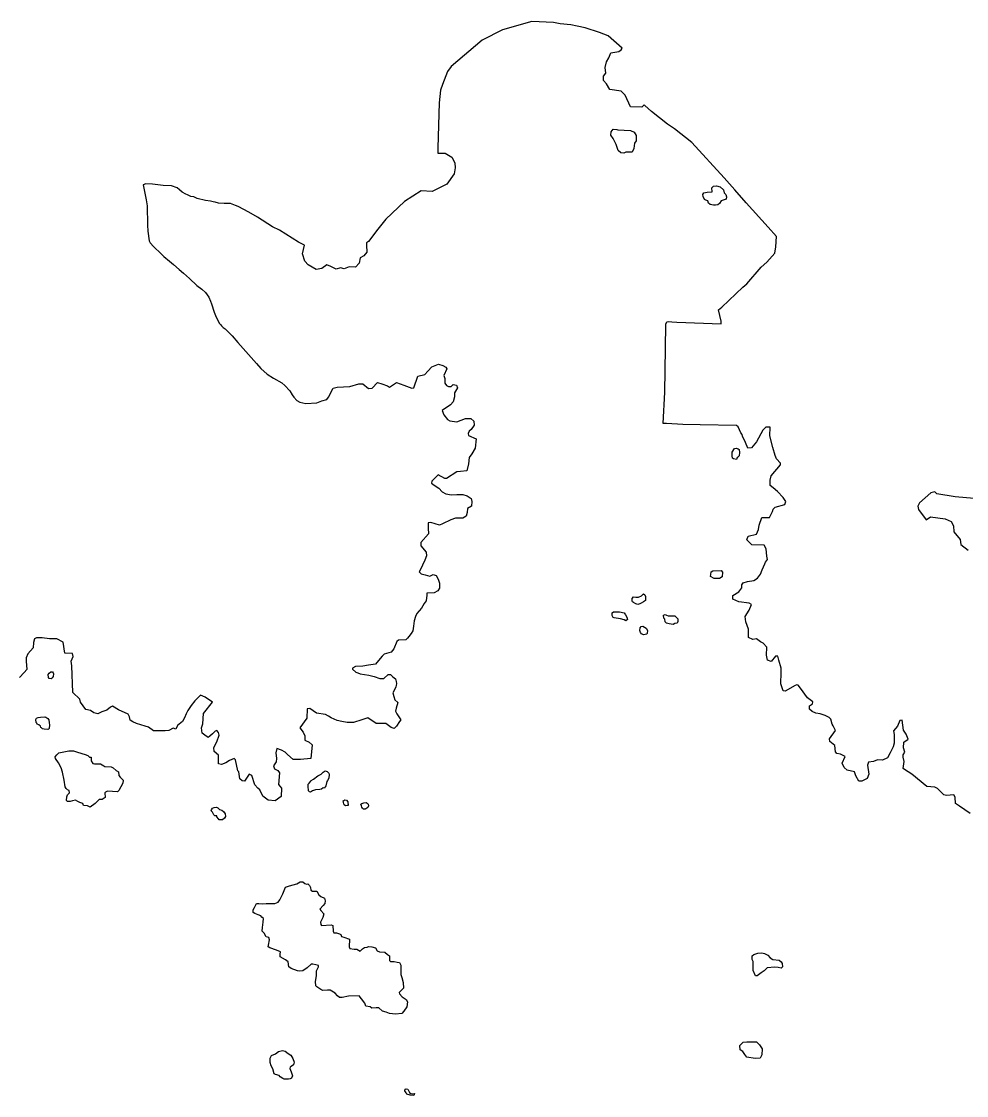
# Model space of a CAD drawing. Header units: inches. Extents: x -62624 to 51363, y -122611 to -15713.
# Drawn here: x -15520 to -14476, y -96197 to -95010 of the extents above; entities that cross this region are included whole.
import ezdxf

# ---------------------------------------------------------------- set-up
doc = ezdxf.new("R2010")
doc.units = ezdxf.units.IN
doc.header["$MEASUREMENT"] = 0

msp = doc.modelspace()

# ---------------------------------------------------------------- linework, layer by layer
for points in [[(-14471.6, -95885.5), (-14483.7, -95877.3), (-14487.9, -95874.3), (-14488.3, -95867.6), (-14489.7, -95865), (-14498, -95865.8), (-14500.9, -95865), (-14507.8, -95857.8), (-14510.8, -95856.3), (-14519.5, -95855.7), (-14536.2, -95842), (-14544.2, -95837), (-14545.9, -95835.8), (-14544.7, -95827.9), (-14545.7, -95823.1), (-14545.7, -95820.6), (-14544, -95817.8), (-14545.3, -95813.1), (-14545.2, -95806.8), (-14540.3, -95803.2), (-14542.5, -95797.7), (-14545.5, -95793.5), (-14546.9, -95782.5), (-14549.5, -95782.7), (-14552.1, -95789), (-14556.4, -95794.3), (-14555.6, -95798.3), (-14555.6, -95807.7), (-14556.7, -95812), (-14560, -95818.5), (-14563.2, -95823.9), (-14568.7, -95826.5), (-14574.3, -95826.2), (-14578.6, -95828.1), (-14584.1, -95828.7), (-14585.2, -95832), (-14583.8, -95841.9), (-14585.7, -95846.8), (-14591.3, -95849.8), (-14594.9, -95849.8), (-14598.2, -95843.7), (-14599.6, -95839.6), (-14607.6, -95837.5), (-14611, -95834.6), (-14613.2, -95829.9), (-14610, -95822.4), (-14615, -95820), (-14619.2, -95819.2), (-14620.7, -95817.4), (-14621.3, -95810.5), (-14626.8, -95805.9), (-14627.2, -95803), (-14620.5, -95793.8), (-14623.1, -95788.7), (-14624.4, -95786.8), (-14625.6, -95781.2), (-14627.5, -95779.3), (-14632, -95777), (-14637.5, -95775.2), (-14642.4, -95774.7), (-14646.3, -95772.6), (-14649.3, -95770.3), (-14649.3, -95766.5), (-14646.1, -95764.3), (-14645.6, -95762), (-14651.3, -95757.8), (-14659.1, -95746.8), (-14661.7, -95743.7), (-14663.1, -95743.1), (-14665.2, -95743.9), (-14676, -95750.4), (-14678.3, -95750), (-14681.1, -95742.3), (-14680.5, -95729.8), (-14680.5, -95724.8), (-14683, -95716.1), (-14684.2, -95711.7), (-14686.7, -95711.7), (-14691.7, -95717.5), (-14695.8, -95715.9), (-14696.9, -95710.4), (-14696.6, -95701.7), (-14700.5, -95697.1), (-14703.5, -95695.9), (-14708, -95692.5), (-14712, -95693.3), (-14716.5, -95690.9), (-14716.5, -95681.6), (-14719.7, -95673.5), (-14720.5, -95667.8), (-14715.8, -95660.9), (-14713.5, -95654.6), (-14716.1, -95653), (-14727.3, -95651.4), (-14733.9, -95648.7), (-14733.9, -95644.7), (-14727.2, -95640.4), (-14723.9, -95636.1), (-14724.1, -95632.9), (-14722.4, -95630.4), (-14717.6, -95629.2), (-14710.9, -95628), (-14706.6, -95625.4), (-14703.4, -95621.1), (-14701.5, -95616), (-14698.5, -95609.6), (-14697.8, -95607.7), (-14695.6, -95604.7), (-14696.6, -95601.2), (-14697.2, -95592.9), (-14699.4, -95588.8), (-14712.9, -95588.6), (-14718.4, -95582.9), (-14717.2, -95578.9), (-14707.7, -95576.6), (-14705.7, -95571.7), (-14705, -95566.7), (-14701.8, -95558.3), (-14693.6, -95558.4), (-14690.2, -95551.7), (-14689.3, -95549.1), (-14687.3, -95547), (-14676.6, -95543.8), (-14675.6, -95540.6), (-14678.3, -95536.3), (-14684.8, -95529.4), (-14689.5, -95525.4), (-14692.9, -95522.9), (-14692.7, -95517), (-14691.6, -95512.3), (-14681.2, -95500.1), (-14681.2, -95498.3), (-14685.6, -95493.4), (-14687.1, -95489.9), (-14689.8, -95480.9), (-14693.2, -95467.9), (-14692.7, -95458.6), (-14697.5, -95458.5), (-14701, -95461.8), (-14707.9, -95474.5), (-14713.2, -95481.4), (-14717.3, -95481.6), (-14720.1, -95475.4), (-14723.2, -95468.5), (-14723.8, -95466.6), (-14725, -95464.8), (-14728.1, -95457.9), (-14730, -95456.6), (-14770, -95455.9), (-14789.2, -95455.5), (-14807.4, -95454.4), (-14810.8, -95454.2), (-14809.3, -95419.6), (-14808.4, -95371.3), (-14807.9, -95344.6), (-14807.1, -95341.9), (-14805.5, -95341.7), (-14801.3, -95341.9), (-14795.8, -95342.2), (-14746.7, -95344.1), (-14746.7, -95341.2), (-14750, -95328.9), (-14746.2, -95325.9), (-14722.9, -95303.5), (-14718.6, -95299.8), (-14702.6, -95281.6), (-14696.3, -95276.2), (-14687.4, -95266.2), (-14686.6, -95259), (-14685.7, -95247.5), (-14695.1, -95237.4), (-14719.1, -95210.6), (-14731.9, -95196), (-14743.6, -95182.8), (-14779.4, -95143.8), (-14798.6, -95128.8), (-14806.2, -95123.3), (-14823.8, -95109.4), (-14831.1, -95103), (-14832.1, -95102), (-14834.4, -95104.5), (-14847.2, -95104.2), (-14852.9, -95091.3), (-14857.4, -95087), (-14870, -95085.1), (-14873.7, -95078.9), (-14876.8, -95075.1), (-14876.9, -95070.5), (-14874.4, -95067.2), (-14874.9, -95060.8), (-14873.6, -95054.5), (-14871.1, -95050.1), (-14868.9, -95044.5), (-14859.8, -95043.1), (-14857.4, -95041.4), (-14856.1, -95039.5), (-14871.7, -95025.7), (-14881.3, -95022.2), (-14897.3, -95016.9), (-14905.9, -95015.1), (-14912.9, -95013.8), (-14924.8, -95012.5), (-14932.3, -95011.2), (-14956, -95009.9), (-14988.5, -95019.3), (-15011, -95030.5), (-15045.4, -95059.8), (-15049.2, -95065.4), (-15054.8, -95079.5), (-15056.9, -95086), (-15058.4, -95099.7), (-15059.9, -95149.8), (-15060, -95155.4), (-15051.9, -95155.6), (-15044.5, -95159.8), (-15041.3, -95166.1), (-15040.9, -95171.9), (-15041.8, -95178.4), (-15050, -95189.8), (-15066.3, -95197.9), (-15078.3, -95197.3), (-15096.8, -95208.9), (-15117.5, -95228.5), (-15126.4, -95239.4), (-15136.4, -95253), (-15138.7, -95254.8), (-15138.7, -95257.4), (-15138.5, -95265), (-15141.7, -95269.1), (-15145.7, -95271.3), (-15147, -95277.1), (-15150.9, -95281.5), (-15157.8, -95281.1), (-15163.5, -95283.3), (-15167.7, -95282.3), (-15172.3, -95283.8), (-15178.2, -95280.8), (-15182.5, -95279.1), (-15188.1, -95283.1), (-15194.3, -95284.1), (-15203.3, -95278.8), (-15207, -95274.9), (-15209.6, -95266.9), (-15207.4, -95257.1), (-15213.8, -95254), (-15235, -95240.8), (-15242.5, -95237.1), (-15259.3, -95226.4), (-15268.7, -95220.7), (-15280.5, -95214.5), (-15283.5, -95213.5), (-15288.9, -95211.1), (-15296.1, -95211.1), (-15302.2, -95210.7), (-15306, -95209.7), (-15308.1, -95209.2), (-15311.2, -95208.5), (-15316.8, -95207.8), (-15319.7, -95207.2), (-15323, -95206.3), (-15325.8, -95205.5), (-15329.7, -95203.9), (-15332.8, -95203.3), (-15336.5, -95201.7), (-15338.5, -95200.8), (-15342.3, -95198.6), (-15345.6, -95195.9), (-15348, -95193.7), (-15354.4, -95191.6), (-15363.4, -95191.2), (-15375.4, -95189.9), (-15382.8, -95189.4), (-15385.4, -95190.4), (-15382.3, -95207.1), (-15381, -95213.8), (-15380.7, -95235.1), (-15380.4, -95241.6), (-15378.8, -95252.6), (-15377.9, -95254.6), (-15374, -95258.7), (-15365.6, -95266.9), (-15362.8, -95269.7), (-15356.4, -95274.8), (-15352.1, -95278.5), (-15345.8, -95284.1), (-15341, -95288.2), (-15334.3, -95294), (-15326.2, -95301.9), (-15320.6, -95306), (-15316.6, -95309.7), (-15313.1, -95314.7), (-15311, -95319.1), (-15310, -95322.2), (-15307.3, -95331.2), (-15304.8, -95337), (-15303.2, -95340.1), (-15301.5, -95343.3), (-15300.1, -95345.1), (-15299.2, -95346.5), (-15297, -95348.3), (-15295, -95349.8), (-15292.1, -95352.8), (-15287.2, -95357.6), (-15280.8, -95364.7), (-15260.4, -95388), (-15255.7, -95393.7), (-15248.5, -95399.7), (-15241.4, -95404.4), (-15232.2, -95409.4), (-15229.2, -95412.4), (-15223.6, -95418.3), (-15221, -95422.8), (-15219.2, -95425.2), (-15215.8, -95428.9), (-15212.5, -95430.7), (-15206, -95432.1), (-15193.8, -95431.5), (-15188.3, -95429.4), (-15182.6, -95427.9), (-15180.9, -95425.1), (-15175.8, -95415.2), (-15171.3, -95414.3), (-15157.3, -95413.3), (-15147.4, -95410.7), (-15142.8, -95410.4), (-15136.7, -95415.7), (-15132.7, -95415.3), (-15126.5, -95409.2), (-15122, -95410.7), (-15115.6, -95412.6), (-15113.5, -95414.1), (-15105.8, -95409), (-15097.7, -95412.1), (-15088.7, -95415.5), (-15086.4, -95415), (-15082.2, -95401.9), (-15074.4, -95400.2), (-15071.1, -95396.4), (-15066.6, -95391.9), (-15059.1, -95388.8), (-15054.4, -95390.2), (-15051.1, -95392.2), (-15049.9, -95393.8), (-15053.4, -95401.3), (-15052.1, -95404.8), (-15052.1, -95409.7), (-15050.4, -95412.3), (-15048, -95413.4), (-15045.2, -95413.4), (-15043.1, -95411.1), (-15039.4, -95411.9), (-15038.4, -95415.1), (-15041.4, -95420.3), (-15041.4, -95425), (-15043.1, -95430.3), (-15046, -95433.6), (-15055.3, -95440.1), (-15053.4, -95444.7), (-15049.2, -95450), (-15046.7, -95451.6), (-15039, -95452.7), (-15029.3, -95448.9), (-15023.6, -95448.7), (-15020.3, -95451.8), (-15020, -95456.2), (-15023.2, -95461), (-15025.3, -95462.7), (-15026.3, -95465.5), (-15026.1, -95467.6), (-15017.5, -95471.3), (-15018.8, -95481.6), (-15022.5, -95487.9), (-15025.4, -95492), (-15026, -95499.1), (-15028.1, -95506.7), (-15034.8, -95507.4), (-15039.1, -95507.7), (-15050.3, -95515.1), (-15052.3, -95515.2), (-15059.5, -95511.1), (-15066.6, -95518.1), (-15067.1, -95520.4), (-15064.1, -95522.4), (-15059, -95526), (-15055.1, -95529.9), (-15051, -95532), (-15044.9, -95533.2), (-15038.8, -95533), (-15032.5, -95532.8), (-15027.7, -95534.5), (-15024.2, -95536.5), (-15023, -95537.2), (-15022.5, -95540.6), (-15022.7, -95545.9), (-15027.1, -95548.5), (-15027.5, -95552.8), (-15028.6, -95557), (-15032.5, -95559.2), (-15040.6, -95559), (-15045.7, -95560.8), (-15054.7, -95565.2), (-15058.1, -95566.7), (-15067.8, -95564), (-15070.5, -95564.1), (-15070.7, -95570.1), (-15070.4, -95576.2), (-15078.7, -95585.9), (-15078.6, -95589.6), (-15072.9, -95596.7), (-15072.6, -95600.5), (-15074.4, -95605.5), (-15076.9, -95611.1), (-15078.6, -95615.2), (-15080.5, -95618.4), (-15078.3, -95620.7), (-15074.1, -95621.7), (-15068.7, -95623.1), (-15065, -95621.3), (-15061.7, -95622.3), (-15059.5, -95626.6), (-15058.1, -95630.9), (-15058.3, -95636.4), (-15060.1, -95639.2), (-15063.9, -95641.7), (-15072.1, -95641.9), (-15072, -95644.3), (-15072.9, -95650.4), (-15075.1, -95653.5), (-15078, -95658.4), (-15080.7, -95661.5), (-15083.3, -95664.4), (-15084.7, -95667.9), (-15086.2, -95672.6), (-15086.9, -95678.5), (-15087.6, -95683.5), (-15089.3, -95686.4), (-15091.9, -95690), (-15093.5, -95691.7), (-15095.2, -95693.7), (-15103.5, -95694), (-15105.4, -95695.3), (-15108.6, -95703.4), (-15111.4, -95707.1), (-15119.3, -95709.2), (-15121.5, -95711.5), (-15125.6, -95716.3), (-15129, -95720.4), (-15136.5, -95721.6), (-15142.7, -95722.5), (-15151, -95723.1), (-15154.2, -95724.8), (-15154.2, -95726.1), (-15150.6, -95729.2), (-15148.2, -95730), (-15145.9, -95731.3), (-15136.3, -95732.5), (-15130.3, -95734), (-15124.2, -95736.3), (-15119.8, -95736.1), (-15114.7, -95731.9), (-15112.1, -95732), (-15109.6, -95734.5), (-15106.6, -95736.8), (-15105.9, -95739.5), (-15105.7, -95741.8), (-15105.9, -95743.9), (-15106.5, -95745.6), (-15108.1, -95749.4), (-15109.7, -95752.3), (-15108.7, -95756.3), (-15107.5, -95759.7), (-15104.3, -95762.8), (-15106.1, -95769.1), (-15106.6, -95772.3), (-15105.1, -95775.2), (-15100.8, -95782.1), (-15102.2, -95784), (-15105.8, -95789.1), (-15108.3, -95791.4), (-15111.4, -95790.6), (-15117.6, -95786.2), (-15128.1, -95786.1), (-15137.2, -95779.9), (-15143.9, -95781.9), (-15153.1, -95785.1), (-15160.3, -95784.9), (-15165.9, -95783.7), (-15171.2, -95782.8), (-15177.9, -95779.6), (-15180.9, -95777.8), (-15184, -95775.9), (-15194.2, -95774.5), (-15201.5, -95769.6), (-15204.3, -95769.7), (-15204.9, -95780), (-15212.4, -95790.9), (-15208.6, -95795.5), (-15207, -95799.6), (-15207, -95804.3), (-15202, -95806.5), (-15199, -95809.5), (-15200.4, -95824.7), (-15211.6, -95825.9), (-15219.9, -95825.7), (-15226, -95820.2), (-15228.5, -95817.7), (-15232.7, -95815.6), (-15237.7, -95813.8), (-15239.1, -95818.5), (-15238.4, -95824.9), (-15238.7, -95828.5), (-15241.4, -95832.9), (-15240.6, -95836.2), (-15236.7, -95838.1), (-15235, -95840.5), (-15235.9, -95853.5), (-15234.7, -95855.4), (-15232.8, -95857.5), (-15233.2, -95866.6), (-15239.9, -95871.6), (-15247.6, -95870.9), (-15253.3, -95866.2), (-15256.7, -95859.4), (-15258.9, -95857.6), (-15262.3, -95853.9), (-15265.4, -95843.4), (-15268.4, -95842.1), (-15273.7, -95849.7), (-15276.1, -95849.5), (-15278.7, -95847.1), (-15279.8, -95839.3), (-15281.1, -95838.2), (-15283.4, -95826.3), (-15284.9, -95824.8), (-15290.3, -95826.8), (-15294.4, -95829.4), (-15299.2, -95831.4), (-15302.2, -95830.5), (-15302.2, -95820.9), (-15307.2, -95817), (-15307.6, -95812.6), (-15304.3, -95806.2), (-15301.5, -95798.9), (-15302.5, -95795.9), (-15304.2, -95793.9), (-15306.1, -95794.6), (-15309, -95797.6), (-15312, -95799.9), (-15313.8, -95801.4), (-15317.6, -95799.1), (-15320.2, -95796.7), (-15321.3, -95790.8), (-15319.5, -95786.3), (-15319, -95775.1), (-15309, -95762.6), (-15317.1, -95756.9), (-15322.3, -95754.6), (-15328.4, -95760.8), (-15332.4, -95766.1), (-15336.4, -95771.6), (-15338, -95775.2), (-15339.9, -95779.7), (-15342.1, -95784), (-15347.5, -95788.2), (-15349.6, -95792.3), (-15352.4, -95791.1), (-15357.1, -95793.9), (-15361.3, -95794), (-15374.3, -95794.1), (-15379.8, -95790.2), (-15383.2, -95789.1), (-15392.8, -95786), (-15396.9, -95784.1), (-15399.8, -95782.3), (-15400.7, -95778.8), (-15402, -95775.6), (-15413, -95770.9), (-15419.5, -95766.8), (-15421.5, -95768), (-15425.6, -95771.4), (-15431.1, -95773.1), (-15435.8, -95775.5), (-15440.2, -95774.2), (-15443.7, -95771.8), (-15449.1, -95770.5), (-15454.7, -95762.5), (-15455.5, -95759.3), (-15463.3, -95751.6), (-15464.5, -95722.2), (-15465.3, -95717), (-15462.9, -95711.8), (-15463.7, -95708.7), (-15472.1, -95708.3), (-15473.8, -95696), (-15481, -95692.4), (-15489.1, -95692.6), (-15497, -95691.5), (-15503.4, -95691.3), (-15505.6, -95692.3), (-15506.6, -95696.3), (-15507.2, -95702.3), (-15513, -95709.1), (-15514.9, -95713.3), (-15514.7, -95717.1), (-15514.3, -95726.2), (-15517.2, -95729.5), (-15522.4, -95735.2)], [(-14868.8, -95135.8), (-14868.6, -95131.8), (-14866.3, -95129.1), (-14862, -95129.2), (-14861.2, -95129.9), (-14847, -95130.4), (-14843.2, -95132.2), (-14840.9, -95135.9), (-14840.9, -95141.8), (-14842.7, -95144.5), (-14843.3, -95150.3), (-14845.4, -95154.5), (-14852.4, -95154.6), (-14854.6, -95155.7), (-14857.7, -95155.1), (-14860.7, -95152.7), (-14863, -95146), (-14866.2, -95139.3), (-14868.8, -95135.8)], [(-14767.2, -95201.3), (-14765.9, -95199.3), (-14762.5, -95198.6), (-14756.9, -95198.1), (-14757.3, -95193.7), (-14755.5, -95191.9), (-14751.9, -95191.8), (-14748.1, -95192.8), (-14744.4, -95196.1), (-14743.6, -95199.2), (-14741.6, -95201.4), (-14741, -95203.9), (-14741.4, -95206.2), (-14744.6, -95207.4), (-14746.8, -95208.4), (-14748.6, -95211.3), (-14750.5, -95212.8), (-14753.2, -95213), (-14755.5, -95212.9), (-14759.2, -95212.1), (-14760.7, -95210.8), (-14761.6, -95208.2), (-14763.8, -95207.4), (-14765.2, -95206.7), (-14766.6, -95203.3), (-14767.2, -95201.3)], [(-14734.8, -95490.1), (-14734.6, -95488.6), (-14734.6, -95486), (-14732.2, -95482.1), (-14730.2, -95481.8), (-14728.1, -95482.3), (-14727.1, -95483.2), (-14726.7, -95486.3), (-14727, -95490.2), (-14728.3, -95491.7), (-14729.1, -95492.1), (-14730, -95494.2), (-14733.3, -95493.3), (-14734.5, -95492.8), (-14734.8, -95490.1)], [(-14458.8, -95538.1), (-14488.2, -95535.4), (-14508.4, -95532.1), (-14510.9, -95530.1), (-14515.2, -95531), (-14527.9, -95542.1), (-14529.6, -95545.7), (-14529, -95549.5), (-14520.3, -95560.7), (-14515.5, -95557.6), (-14499.5, -95559.7), (-14492.8, -95562.6), (-14490.3, -95567.6), (-14489.9, -95574.3), (-14482.8, -95582.7), (-14482.1, -95588.1), (-14474, -95594.5)], [(-14758.5, -95623.6), (-14758.4, -95621.3), (-14758.1, -95618.3), (-14756, -95617.2), (-14746.9, -95616.8), (-14745.5, -95618.9), (-14745.7, -95623.9), (-14748.9, -95625.8), (-14754.5, -95625.8), (-14758.5, -95623.6)], [(-14845.4, -95647.9), (-14843.6, -95645.9), (-14841.2, -95646.2), (-14838.3, -95646.3), (-14835, -95644.9), (-14832.7, -95642.7), (-14831.2, -95643.8), (-14830.4, -95645.6), (-14830.6, -95650), (-14832.6, -95651.7), (-14835.3, -95653), (-14836.8, -95653.8), (-14838.8, -95654.4), (-14841.1, -95653.6), (-14843.7, -95652.1), (-14844.8, -95651.6), (-14845.1, -95650.9), (-14845.4, -95647.9)], [(-14867.4, -95663.7), (-14865.8, -95662.5), (-14863.1, -95662.4), (-14859.2, -95662.5), (-14854.1, -95663.8), (-14852.5, -95665.8), (-14851, -95668.5), (-14850.3, -95671), (-14852.2, -95672.5), (-14854.1, -95671.5), (-14858.3, -95670.4), (-14865, -95669.3), (-14866.3, -95668.8), (-14867.2, -95666.7), (-14867.4, -95663.7)], [(-14810.6, -95666.2), (-14808.8, -95665.6), (-14807.4, -95666.3), (-14805.4, -95667.1), (-14800.9, -95667), (-14797.9, -95667), (-14796.1, -95668.7), (-14794.6, -95670.5), (-14794.6, -95673.3), (-14795.6, -95675.1), (-14798, -95675.4), (-14799.9, -95676.4), (-14804.4, -95675.9), (-14807.2, -95675), (-14808.8, -95673.7), (-14809, -95670.8), (-14810.4, -95669.4), (-14810.6, -95666.2)], [(-14836.6, -95683.2), (-14836.3, -95680.3), (-14835.2, -95678.8), (-14833.4, -95678.6), (-14831.7, -95679.5), (-14829.8, -95680.8), (-14828.3, -95683.1), (-14828.5, -95686), (-14829.2, -95687.4), (-14832.6, -95687.9), (-14834.9, -95686.9), (-14836.2, -95685.4), (-14836.6, -95683.2)], [(-15490.6, -95731.9), (-15489.5, -95730.4), (-15487.7, -95728.8), (-15485.8, -95728.8), (-15485.1, -95730.1), (-15484.8, -95731.1), (-15485.1, -95734.2), (-15486.1, -95735.4), (-15487.1, -95736.6), (-15489.6, -95736.4), (-15490.3, -95735.1), (-15490.6, -95731.9)], [(-15504.1, -95781.7), (-15503.6, -95780.1), (-15501.6, -95779.5), (-15499.2, -95779), (-15494.4, -95778.6), (-15493.3, -95779.2), (-15491, -95780.5), (-15490, -95781.9), (-15489.4, -95785.2), (-15489.1, -95787.5), (-15489.3, -95791.5), (-15490.3, -95792.4), (-15491, -95792.5), (-15495.1, -95792.4), (-15496.9, -95791.8), (-15497.9, -95790.7), (-15498.7, -95790.5), (-15498.9, -95788.9), (-15500.8, -95787.5), (-15502.6, -95786.7), (-15503.1, -95785.5), (-15503.7, -95784.9), (-15504.1, -95781.7)], [(-15482.9, -95823), (-15481, -95820.5), (-15478.7, -95818.4), (-15473.2, -95817.2), (-15467.6, -95816.3), (-15462.6, -95816.2), (-15458, -95817.9), (-15449.6, -95820.4), (-15446.6, -95821.3), (-15445, -95823.4), (-15443.2, -95823.4), (-15442.9, -95827.4), (-15441.2, -95830.2), (-15439.2, -95830.7), (-15432.6, -95830.7), (-15429, -95833), (-15427.9, -95833.7), (-15421, -95833.9), (-15418.9, -95835), (-15415.3, -95837.9), (-15412.7, -95839.3), (-15412.3, -95843.5), (-15411, -95845.3), (-15407.8, -95848.6), (-15408.2, -95851.9), (-15412.4, -95860.1), (-15413.9, -95861.7), (-15425.1, -95861), (-15427.1, -95862.1), (-15427.8, -95862.7), (-15427.6, -95867.8), (-15431, -95870.1), (-15434.2, -95870.2), (-15438.5, -95874.3), (-15444.1, -95878.6), (-15447, -95876.9), (-15451.4, -95876.5), (-15452.1, -95874.4), (-15455.5, -95873.5), (-15457.9, -95872.3), (-15460.3, -95870.9), (-15463.7, -95871.4), (-15466.4, -95872.1), (-15469.3, -95872.3), (-15470.2, -95871), (-15469.9, -95867), (-15469.3, -95864.8), (-15467.1, -95862.7), (-15467.3, -95860), (-15469.1, -95859.2), (-15470.7, -95858), (-15471.6, -95856.2), (-15472.9, -95848.5), (-15474.6, -95839.9), (-15476.3, -95835), (-15479.2, -95829.4), (-15482.3, -95824.7), (-15482.9, -95823)], [(-15203.4, -95857), (-15203.4, -95853), (-15202.2, -95852), (-15200.2, -95849.9), (-15199.9, -95849.1), (-15197.2, -95847.4), (-15192.4, -95843.8), (-15189, -95841.9), (-15186.8, -95840), (-15184.5, -95838.5), (-15182.4, -95839.2), (-15180.3, -95841), (-15180, -95842.5), (-15180.5, -95846.5), (-15181.8, -95848.9), (-15182.8, -95850.2), (-15183.3, -95853.3), (-15183.9, -95854.8), (-15184.5, -95856.2), (-15185.2, -95857.4), (-15186.5, -95857.3), (-15188.4, -95858.6), (-15190.3, -95858.9), (-15195.2, -95859.2), (-15198.4, -95860.4), (-15200.5, -95861.8), (-15201.7, -95861.6), (-15202.7, -95860.6), (-15202.8, -95858.5), (-15203.4, -95857)], [(-15164.7, -95871.5), (-15163.8, -95871.1), (-15162.7, -95870.4), (-15160.8, -95870.7), (-15159.3, -95872.8), (-15159.2, -95876.5), (-15160.2, -95876.7), (-15162, -95877), (-15163.3, -95875.9), (-15163.8, -95875.1), (-15164.1, -95873), (-15164.7, -95871.5)], [(-15144.9, -95875.3), (-15143.8, -95874.3), (-15141.9, -95873.6), (-15139.1, -95873.3), (-15138, -95874), (-15137.1, -95875.3), (-15136.6, -95877.2), (-15137.3, -95878.9), (-15138.3, -95879.7), (-15139.4, -95880.2), (-15140.3, -95880.6), (-15142.2, -95880.7), (-15143.1, -95879.8), (-15144, -95878.6), (-15144.2, -95876.9), (-15144.9, -95875.3)], [(-15310.5, -95882.7), (-15310.2, -95881.4), (-15308.9, -95879.6), (-15307.1, -95878.8), (-15304.6, -95878.6), (-15303.1, -95879.4), (-15301.2, -95881.1), (-15298.7, -95881.8), (-15296.7, -95883.4), (-15295.1, -95886), (-15294.5, -95888.8), (-15295.8, -95890.6), (-15297.8, -95892.5), (-15301.5, -95892.7), (-15302.4, -95891.4), (-15304.1, -95889.3), (-15304, -95888.2), (-15306.3, -95888.2), (-15307.6, -95886.9), (-15309.1, -95884.1), (-15310.5, -95882.7)], [(-15264.2, -95994.9), (-15264.1, -95992.2), (-15262.4, -95989.3), (-15260.2, -95985), (-15257.7, -95985), (-15253.5, -95985.5), (-15249.5, -95985), (-15240.2, -95985), (-15236.5, -95983.7), (-15234.7, -95980.9), (-15231.1, -95974.4), (-15228.2, -95966.9), (-15224, -95965.5), (-15215.9, -95963.1), (-15212, -95961.1), (-15209.2, -95961.1), (-15207, -95962.9), (-15205.2, -95963.8), (-15203.5, -95963.4), (-15201.6, -95965.1), (-15200.8, -95967.4), (-15200.4, -95970.4), (-15198.5, -95971.2), (-15193.5, -95971.2), (-15191.5, -95975.3), (-15189.2, -95977.3), (-15185.3, -95979.1), (-15184.6, -95981.9), (-15184.7, -95984.9), (-15186.8, -95987.4), (-15190.5, -95991.2), (-15189.4, -95992.7), (-15185.9, -95996.6), (-15187.1, -96000.6), (-15189.6, -96005.7), (-15189.3, -96008.2), (-15188.4, -96009.4), (-15178, -96008.6), (-15175.9, -96009.5), (-15175.7, -96015.6), (-15174.9, -96017.4), (-15171.8, -96017.6), (-15168.8, -96018.4), (-15167.1, -96019.4), (-15166.6, -96021.4), (-15163.8, -96022.4), (-15157.7, -96024.4), (-15158.1, -96032.8), (-15157.1, -96034.6), (-15152.4, -96035.6), (-15149.3, -96035.4), (-15145.7, -96037.6), (-15143.2, -96035.1), (-15141.1, -96033.5), (-15138, -96033.3), (-15136.5, -96032.5), (-15132.8, -96032.8), (-15128.9, -96034.2), (-15127.1, -96037.4), (-15124.5, -96038.6), (-15118.7, -96038.9), (-15115.7, -96041.4), (-15113.5, -96042.9), (-15113.4, -96047.9), (-15112.3, -96049), (-15108.1, -96049.2), (-15105, -96049.7), (-15102.4, -96050.4), (-15100.9, -96053.3), (-15100.9, -96061.8), (-15100.8, -96063.6), (-15099.6, -96066.7), (-15098.2, -96072.4), (-15097.9, -96078.8), (-15102.7, -96083.3), (-15102.2, -96084.9), (-15099.3, -96088.1), (-15095, -96091.1), (-15093.6, -96093.9), (-15094.2, -96099.4), (-15097.4, -96104.1), (-15099.9, -96106.6), (-15106.8, -96107.2), (-15113.3, -96106.6), (-15117.2, -96105.1), (-15121.2, -96103.9), (-15125.3, -96100.3), (-15128, -96100.3), (-15133, -96100.6), (-15134.8, -96099.4), (-15139.4, -96098.6), (-15140.7, -96095.3), (-15144.3, -96090.3), (-15146.8, -96087), (-15158.8, -96087.5), (-15165.7, -96088.8), (-15168.6, -96088.8), (-15170.8, -96087), (-15173.5, -96084), (-15178.8, -96081), (-15181.8, -96081), (-15187, -96081.2), (-15189.2, -96080.2), (-15193.8, -96077.1), (-15194.9, -96076.1), (-15195.1, -96071.3), (-15194.2, -96065), (-15193.9, -96059.5), (-15192, -96055.1), (-15192, -96053.6), (-15194.7, -96052.8), (-15198.1, -96052.2), (-15200, -96052.2), (-15204.3, -96056.2), (-15209.3, -96059.5), (-15212.3, -96060), (-15215.2, -96059.5), (-15222.1, -96056.9), (-15224.5, -96055), (-15225.3, -96049.6), (-15228.3, -96047.3), (-15234.1, -96043.8), (-15234.1, -96041), (-15234, -96038.5), (-15238.3, -96036.6), (-15245.6, -96033.9), (-15247.3, -96032.9), (-15247.2, -96031), (-15246.1, -96025.2), (-15246.8, -96022.7), (-15249.5, -96021.9), (-15251.9, -96017.7), (-15254.1, -96015.7), (-15253.7, -96011.6), (-15253, -96005.7), (-15252.7, -96001.5), (-15254.3, -96000), (-15255.7, -95998.8), (-15258.6, -95997.5), (-15262.2, -95995.9), (-15264.2, -95994.9)], [(-14712.7, -96046.9), (-14712.6, -96042.9), (-14710.8, -96041.3), (-14706.2, -96040), (-14701.8, -96039.4), (-14698.9, -96040.2), (-14695.3, -96042.1), (-14692.8, -96045.2), (-14689.7, -96046.8), (-14682.9, -96047.6), (-14680.6, -96049.4), (-14679.5, -96051.5), (-14679.2, -96055), (-14680.7, -96056.5), (-14684, -96055.8), (-14687.7, -96055.5), (-14696.1, -96056), (-14699.2, -96059.6), (-14702.7, -96061.7), (-14707.2, -96065.1), (-14709, -96064.9), (-14711.5, -96059.1), (-14711.5, -96049.3), (-14712.7, -96046.9)], [(-14726.4, -96141.9), (-14722.6, -96138.4), (-14718.7, -96137.9), (-14708, -96137.9), (-14704.4, -96141.4), (-14701.6, -96145.5), (-14702, -96152.2), (-14703.9, -96156), (-14709.4, -96156.5), (-14718.7, -96155), (-14720.8, -96152), (-14722.9, -96148.7), (-14725.8, -96146.7), (-14726.4, -96141.9)], [(-15245.3, -96160.7), (-15245.3, -96156.1), (-15243.7, -96152.9), (-15239.4, -96151.1), (-15235.9, -96148.7), (-15231.7, -96147.5), (-15228.7, -96148.1), (-15225.4, -96150.7), (-15222.5, -96152.7), (-15220.2, -96156.5), (-15218.9, -96160.5), (-15219.4, -96163.3), (-15222, -96165.3), (-15223.2, -96165.9), (-15223.5, -96167.5), (-15222, -96171.1), (-15220.4, -96175.5), (-15221.6, -96178.1), (-15223, -96179), (-15224.8, -96179.4), (-15229.6, -96179.4), (-15231.4, -96178.6), (-15234.2, -96176.8), (-15235.3, -96175), (-15239.4, -96174.2), (-15240.7, -96173.4), (-15242.2, -96167.8), (-15244.2, -96164.3), (-15245.3, -96160.7)], [(-15096.3, -96192.1), (-15096.2, -96190.4), (-15095.1, -96189.9), (-15093, -96190.3), (-15092.4, -96191.9), (-15091.3, -96194.1), (-15089.8, -96195.1), (-15087.8, -96195.3), (-15085.9, -96195.1), (-15086.2, -96196.3), (-15086.6, -96197.3), (-15090.6, -96196.9), (-15094.1, -96195.9), (-15095.1, -96194.4), (-15096.3, -96192.1)]]:
    msp.add_lwpolyline(points)

doc.saveas('drawing.dxf')
